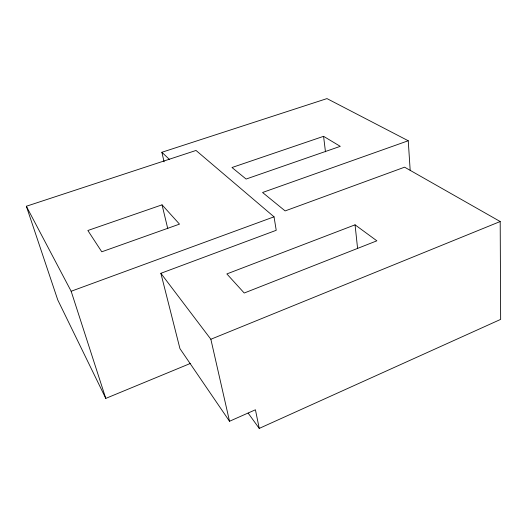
<?xml version="1.0" encoding="UTF-8"?>
<svg xmlns="http://www.w3.org/2000/svg" width="527" height="527" viewBox="0 0 527 527"><rect width="100%" height="100%" fill="white"/><g stroke="black" fill="none" stroke-linecap="round" stroke-linejoin="round"><path stroke-width="0.79" d="M248.138 413.102L259.238 428.405L500.65 319.388L500.195 221.531L404.598 167.184L285.133 210.919L262.565 192.493L408.241 140.755L410.177 170.234M190.484 363.406L105.782 398.399L57.766 299.955L26.35 206.255L196.018 150.458L274.027 216.821L276.234 230.292L160.873 273.302L179.951 348.637L229.522 421.264L255.43 409.782L259.238 428.405M160.873 273.302L210.859 339.256L500.195 221.531M355.06 224.825L226.854 273.928L244.225 293.019L376.864 240.819L355.06 224.825L357.583 248.388M26.35 206.255L71.158 291.253L274.027 216.821M162.046 204.838L87.857 230.503L101.764 251.801L179.496 224.127L162.046 204.838L167.79 228.751M323.578 136.328L231.992 167.52L246.102 179.048L340.277 146.341L323.578 136.328L325.469 151.809M164.088 161.829L161.868 152.277L326.984 98.595L408.241 140.755M161.868 152.277L169.582 159.569M71.158 291.253L105.782 398.399M210.859 339.256L229.522 421.264"/></g></svg>
